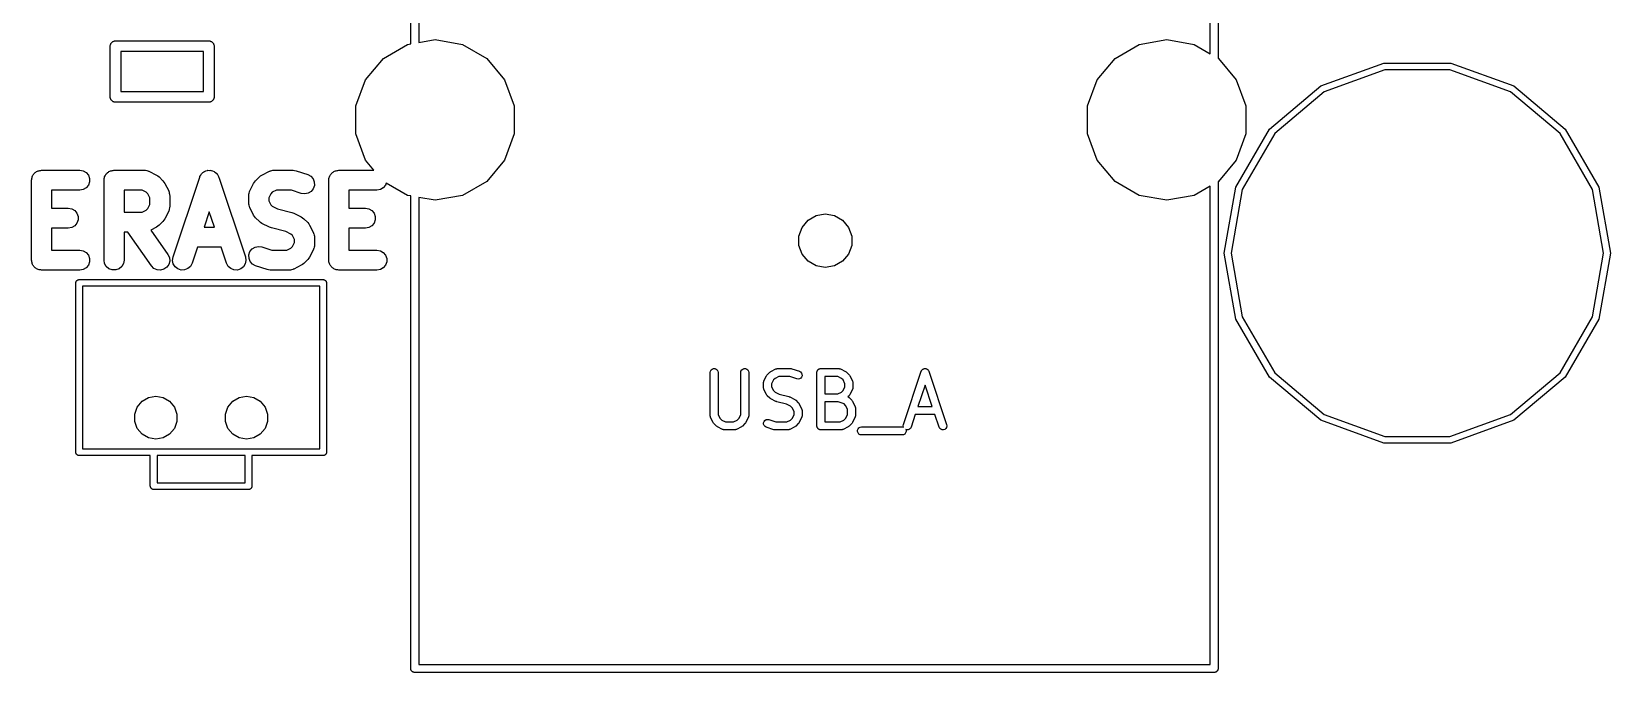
# Model space of a CAD drawing. Extents: x 10 to 287, y -200 to -10.
# Drawn here: x 150.13 to 179.73, y -145.53 to -133.51 of the extents above; entities that cross this region are included whole.
import ezdxf

# ---------------------------------------------------------------- set-up
doc = ezdxf.new("R2010")
doc.units = 0
doc.header["$MEASUREMENT"] = 0
doc.layers.add('BLACK', color=7, linetype='CONTINUOUS')

msp = doc.modelspace()

# ---------------------------------------------------------------- linework, layer by layer
at = {"layer": 'Black'}
for p, q in [((157.239, -133.74), (157.239, -131.355)), ((172.375, -131.355), (172.375, -134.009)), ((157.389, -131.43), (157.389, -133.713)), ((172.225, -133.923), (172.225, -131.43)), ((151.604, -133.783), (151.606, -133.775)), ((151.606, -133.766), (151.609, -133.758)), ((151.606, -133.775), (151.606, -133.766)), ((151.609, -133.758), (151.61, -133.749)), ((151.61, -133.749), (151.615, -133.741)), ((151.615, -133.741), (151.618, -133.733)), ((151.618, -133.733), (151.623, -133.726)), ((151.623, -133.726), (151.628, -133.719)), ((151.628, -133.719), (151.635, -133.713)), ((151.635, -133.713), (151.64, -133.706)), ((151.64, -133.706), (151.648, -133.702)), ((151.648, -133.702), (151.654, -133.696)), ((151.654, -133.696), (151.663, -133.693)), ((151.663, -133.693), (151.67, -133.689)), ((151.67, -133.689), (151.679, -133.687)), ((151.679, -133.687), (151.687, -133.684)), ((151.687, -133.684), (151.696, -133.684)), ((151.696, -133.684), (151.705, -133.683)), ((151.705, -133.683), (153.452, -133.683)), ((153.452, -133.683), (153.461, -133.684)), ((153.461, -133.684), (153.47, -133.684)), ((153.47, -133.684), (153.478, -133.687)), ((153.478, -133.687), (153.486, -133.689)), ((153.486, -133.689), (153.494, -133.693)), ((153.494, -133.693), (153.502, -133.696)), ((153.502, -133.696), (153.509, -133.702)), ((153.509, -133.702), (153.517, -133.706)), ((153.517, -133.706), (153.522, -133.713)), ((153.522, -133.713), (153.529, -133.719)), ((153.529, -133.719), (153.533, -133.726)), ((153.533, -133.726), (153.539, -133.733)), ((153.539, -133.733), (153.542, -133.741)), ((153.542, -133.741), (153.546, -133.749)), ((153.546, -133.749), (153.548, -133.758)), ((153.548, -133.758), (153.551, -133.766)), ((153.551, -133.766), (153.551, -133.775)), ((153.551, -133.775), (153.553, -133.783)), ((156.727, -134.012), (157.18, -133.75)), ((157.18, -133.75), (157.239, -133.74)), ((157.389, -133.713), (157.695, -133.659)), ((157.695, -133.659), (158.21, -133.75)), ((158.21, -133.75), (158.663, -134.012)), ((170.443, -134.012), (170.896, -133.75)), ((170.896, -133.75), (171.411, -133.659)), ((171.411, -133.659), (171.926, -133.75)), ((171.926, -133.75), (172.225, -133.923)), ((151.604, -134.733), (151.604, -133.783)), ((151.805, -133.884), (151.805, -134.633)), ((153.352, -133.884), (151.805, -133.884)), ((153.352, -134.633), (153.352, -133.884)), ((153.553, -133.783), (153.553, -134.733)), ((156.391, -134.412), (156.727, -134.012)), ((158.663, -134.012), (158.999, -134.412)), ((170.107, -134.412), (170.443, -134.012)), ((172.375, -134.009), (172.379, -134.012)), ((172.379, -134.012), (172.715, -134.412)), ((174.3, -134.527), (175.481, -134.098)), ((175.503, -134.223), (174.364, -134.637)), ((175.481, -134.098), (176.738, -134.098)), ((176.716, -134.223), (175.503, -134.223)), ((177.856, -134.637), (176.716, -134.223)), ((176.738, -134.098), (177.92, -134.527)), ((151.805, -134.633), (153.352, -134.633)), ((156.212, -134.903), (156.391, -134.412)), ((158.999, -134.412), (159.178, -134.903)), ((169.928, -134.903), (170.107, -134.412)), ((172.715, -134.412), (172.894, -134.903)), ((173.337, -135.335), (174.3, -134.527)), ((174.364, -134.637), (173.435, -135.417)), ((178.785, -135.417), (177.856, -134.637)), ((177.92, -134.527), (178.883, -135.335)), ((151.606, -134.742), (151.604, -134.733)), ((151.606, -134.751), (151.606, -134.742)), ((151.609, -134.759), (151.606, -134.751)), ((151.61, -134.767), (151.609, -134.759)), ((151.615, -134.775), (151.61, -134.767)), ((151.618, -134.783), (151.615, -134.775)), ((151.623, -134.79), (151.618, -134.783)), ((151.628, -134.798), (151.623, -134.79)), ((151.635, -134.803), (151.628, -134.798)), ((151.64, -134.81), (151.635, -134.803)), ((151.648, -134.814), (151.64, -134.81)), ((151.654, -134.82), (151.648, -134.814)), ((151.663, -134.823), (151.654, -134.82)), ((151.67, -134.827), (151.663, -134.823)), ((151.679, -134.829), (151.67, -134.827)), ((151.687, -134.832), (151.679, -134.829)), ((151.696, -134.832), (151.687, -134.832)), ((151.705, -134.833), (151.696, -134.832)), ((153.452, -134.833), (151.705, -134.833)), ((153.461, -134.832), (153.452, -134.833)), ((153.47, -134.832), (153.461, -134.832)), ((153.478, -134.829), (153.47, -134.832)), ((153.486, -134.827), (153.478, -134.829)), ((153.494, -134.823), (153.486, -134.827)), ((153.502, -134.82), (153.494, -134.823)), ((153.509, -134.814), (153.502, -134.82)), ((153.517, -134.81), (153.509, -134.814)), ((153.522, -134.803), (153.517, -134.81)), ((153.529, -134.798), (153.522, -134.803)), ((153.533, -134.79), (153.529, -134.798)), ((153.539, -134.783), (153.533, -134.79)), ((153.542, -134.775), (153.539, -134.783)), ((153.546, -134.767), (153.542, -134.775)), ((153.548, -134.759), (153.546, -134.767)), ((153.551, -134.751), (153.548, -134.759)), ((153.553, -134.733), (153.551, -134.742)), ((153.551, -134.742), (153.551, -134.751)), ((156.212, -135.426), (156.212, -134.903)), ((159.178, -134.903), (159.178, -135.426)), ((169.928, -135.426), (169.928, -134.903)), ((172.894, -134.903), (172.894, -135.426)), ((156.391, -135.918), (156.212, -135.426)), ((159.178, -135.426), (158.999, -135.918)), ((170.107, -135.918), (169.928, -135.426)), ((172.709, -136.424), (173.337, -135.335)), ((172.894, -135.426), (172.715, -135.918)), ((173.435, -135.417), (172.828, -136.468)), ((179.392, -136.468), (178.785, -135.417)), ((178.883, -135.335), (179.511, -136.424)), ((150.198, -136.151), (150.213, -136.143)), ((150.213, -136.143), (150.225, -136.132)), ((150.225, -136.132), (150.241, -136.127)), ((150.241, -136.127), (150.255, -136.118)), ((150.255, -136.118), (150.271, -136.116)), ((150.271, -136.116), (150.286, -136.11)), ((150.286, -136.11), (150.303, -136.11)), ((150.303, -136.11), (150.319, -136.107)), ((150.319, -136.107), (151.033, -136.107)), ((151.033, -136.107), (151.097, -136.118)), ((151.097, -136.118), (151.154, -136.151)), ((151.555, -136.151), (151.57, -136.143)), ((151.57, -136.143), (151.582, -136.132)), ((151.582, -136.132), (151.598, -136.127)), ((151.598, -136.127), (151.612, -136.118)), ((151.612, -136.118), (151.628, -136.116)), ((151.628, -136.116), (151.643, -136.11)), ((151.643, -136.11), (151.66, -136.11)), ((151.66, -136.11), (151.676, -136.107)), ((151.676, -136.107), (152.247, -136.107)), ((152.247, -136.107), (152.258, -136.109)), ((152.258, -136.109), (152.269, -136.108)), ((152.269, -136.108), (152.29, -136.115)), ((152.29, -136.115), (152.312, -136.118)), ((152.312, -136.118), (152.321, -136.124)), ((152.321, -136.124), (152.331, -136.127)), ((152.331, -136.127), (152.474, -136.198)), ((153.343, -136.153), (153.364, -136.135)), ((153.364, -136.135), (153.368, -136.133)), ((153.368, -136.133), (153.372, -136.13)), ((153.372, -136.13), (153.399, -136.121)), ((153.399, -136.121), (153.424, -136.111)), ((153.424, -136.111), (153.429, -136.111)), ((153.429, -136.111), (153.434, -136.109)), ((153.434, -136.109), (153.462, -136.11)), ((153.462, -136.11), (153.489, -136.109)), ((153.489, -136.109), (153.494, -136.111)), ((153.494, -136.111), (153.499, -136.111)), ((153.499, -136.111), (153.525, -136.121)), ((153.525, -136.121), (153.551, -136.13)), ((153.551, -136.13), (153.555, -136.133)), ((153.555, -136.133), (153.56, -136.135)), ((153.56, -136.135), (153.58, -136.153)), ((154.449, -136.198), (154.592, -136.127)), ((154.592, -136.127), (154.603, -136.124)), ((154.603, -136.124), (154.612, -136.118)), ((154.612, -136.118), (154.634, -136.115)), ((154.634, -136.115), (154.655, -136.108)), ((154.655, -136.108), (154.665, -136.109)), ((154.665, -136.109), (154.676, -136.107)), ((154.676, -136.107), (155.033, -136.107)), ((155.033, -136.107), (155.063, -136.112)), ((155.063, -136.112), (155.092, -136.117)), ((155.092, -136.117), (155.307, -136.188)), ((155.77, -136.151), (155.784, -136.143)), ((155.784, -136.143), (155.797, -136.132)), ((155.797, -136.132), (155.812, -136.127)), ((155.812, -136.127), (155.826, -136.118)), ((155.826, -136.118), (155.842, -136.116)), ((155.842, -136.116), (155.858, -136.11)), ((155.858, -136.11), (155.874, -136.11)), ((155.874, -136.11), (155.89, -136.107)), ((155.89, -136.107), (156.55, -136.107)), ((156.55, -136.107), (156.391, -135.918)), ((158.999, -135.918), (158.663, -136.318)), ((170.443, -136.318), (170.107, -135.918)), ((172.715, -135.918), (172.379, -136.318)), ((150.131, -136.295), (150.134, -136.278)), ((150.131, -137.795), (150.131, -136.295)), ((150.134, -136.262), (150.14, -136.247)), ((150.134, -136.278), (150.134, -136.262)), ((150.14, -136.247), (150.143, -136.23)), ((150.143, -136.23), (150.151, -136.216)), ((150.151, -136.216), (150.156, -136.201)), ((150.156, -136.201), (150.167, -136.188)), ((150.167, -136.188), (150.175, -136.174)), ((150.175, -136.174), (150.188, -136.164)), ((150.188, -136.164), (150.198, -136.151)), ((151.154, -136.438), (151.097, -136.471)), ((151.154, -136.151), (151.196, -136.201)), ((151.196, -136.388), (151.154, -136.438)), ((151.196, -136.201), (151.218, -136.262)), ((151.218, -136.327), (151.196, -136.388)), ((151.218, -136.262), (151.218, -136.327)), ((151.489, -136.295), (151.491, -136.278)), ((151.489, -137.795), (151.489, -136.295)), ((151.491, -136.262), (151.497, -136.247)), ((151.491, -136.278), (151.491, -136.262)), ((151.497, -136.247), (151.5, -136.23)), ((151.5, -136.23), (151.508, -136.216)), ((151.508, -136.216), (151.514, -136.201)), ((151.514, -136.201), (151.524, -136.188)), ((151.524, -136.188), (151.532, -136.174)), ((151.532, -136.174), (151.545, -136.164)), ((151.545, -136.164), (151.555, -136.151)), ((152.474, -136.198), (152.498, -136.216)), ((152.498, -136.216), (152.523, -136.233)), ((152.523, -136.233), (152.594, -136.305)), ((152.594, -136.305), (152.612, -136.329)), ((152.612, -136.329), (152.629, -136.354)), ((152.629, -136.354), (152.701, -136.496)), ((152.784, -137.735), (153.284, -136.235)), ((153.284, -136.235), (153.286, -136.231)), ((153.286, -136.231), (153.287, -136.226)), ((153.287, -136.226), (153.302, -136.202)), ((153.302, -136.202), (153.315, -136.178)), ((153.315, -136.178), (153.319, -136.175)), ((153.319, -136.175), (153.321, -136.17)), ((153.321, -136.17), (153.343, -136.153)), ((153.58, -136.153), (153.602, -136.17)), ((153.602, -136.17), (153.605, -136.175)), ((153.605, -136.175), (153.609, -136.178)), ((153.609, -136.178), (153.622, -136.202)), ((153.622, -136.202), (153.636, -136.226)), ((153.636, -136.226), (153.637, -136.231)), ((153.637, -136.231), (153.64, -136.235)), ((153.64, -136.235), (154.14, -137.735)), ((154.223, -136.496), (154.294, -136.354)), ((154.294, -136.354), (154.312, -136.329)), ((154.312, -136.329), (154.329, -136.305)), ((154.329, -136.305), (154.401, -136.233)), ((154.401, -136.233), (154.425, -136.216)), ((154.425, -136.216), (154.449, -136.198)), ((155.307, -136.188), (155.364, -136.219)), ((155.364, -136.219), (155.407, -136.268)), ((155.407, -136.268), (155.431, -136.328)), ((155.433, -136.394), (155.412, -136.455)), ((155.431, -136.328), (155.433, -136.394)), ((155.703, -136.295), (155.706, -136.278)), ((155.703, -137.795), (155.703, -136.295)), ((155.706, -136.262), (155.711, -136.247)), ((155.706, -136.278), (155.706, -136.262)), ((155.711, -136.247), (155.714, -136.23)), ((155.714, -136.23), (155.722, -136.216)), ((155.722, -136.216), (155.728, -136.201)), ((155.728, -136.201), (155.738, -136.188)), ((155.738, -136.188), (155.747, -136.174)), ((155.747, -136.174), (155.759, -136.164)), ((155.759, -136.164), (155.77, -136.151)), ((156.725, -136.438), (156.669, -136.471)), ((156.767, -136.388), (156.725, -136.438)), ((156.781, -136.349), (156.767, -136.388)), ((157.18, -136.58), (156.781, -136.349)), ((158.663, -136.318), (158.21, -136.58)), ((170.896, -136.58), (170.443, -136.318)), ((172.225, -136.407), (171.926, -136.58)), ((172.225, -145.377), (172.225, -136.407)), ((172.379, -136.318), (172.375, -136.32)), ((172.375, -136.32), (172.375, -145.452)), ((172.49, -137.662), (172.709, -136.424)), ((179.511, -136.424), (179.729, -137.662)), ((151.033, -136.482), (150.506, -136.482)), ((150.506, -136.482), (150.506, -136.821)), ((151.097, -136.471), (151.033, -136.482)), ((151.864, -136.482), (151.864, -136.893)), ((152.203, -136.482), (151.864, -136.482)), ((152.279, -136.52), (152.203, -136.482)), ((152.308, -136.548), (152.279, -136.52)), ((152.346, -136.625), (152.308, -136.548)), ((152.346, -136.75), (152.346, -136.625)), ((152.701, -136.496), (152.704, -136.507)), ((152.704, -136.507), (152.709, -136.516)), ((152.709, -136.516), (152.713, -136.538)), ((152.713, -136.538), (152.719, -136.559)), ((152.719, -136.559), (152.719, -136.57)), ((152.719, -136.57), (152.721, -136.58)), ((152.721, -136.58), (152.721, -136.795)), ((154.203, -136.58), (154.205, -136.57)), ((154.203, -136.723), (154.203, -136.58)), ((154.205, -136.734), (154.203, -136.723)), ((154.204, -136.559), (154.21, -136.538)), ((154.205, -136.57), (154.204, -136.559)), ((154.204, -136.745), (154.205, -136.734)), ((154.21, -136.538), (154.214, -136.516)), ((154.214, -136.516), (154.219, -136.507)), ((154.219, -136.507), (154.223, -136.496)), ((154.616, -136.548), (154.578, -136.625)), ((154.578, -136.625), (154.578, -136.679)), ((154.578, -136.679), (154.616, -136.755)), ((154.644, -136.52), (154.616, -136.548)), ((154.72, -136.482), (154.644, -136.52)), ((155.003, -136.482), (154.72, -136.482)), ((155.188, -136.544), (155.003, -136.482)), ((155.253, -136.553), (155.188, -136.544)), ((155.316, -136.54), (155.253, -136.553)), ((155.372, -136.506), (155.316, -136.54)), ((155.412, -136.455), (155.372, -136.506)), ((156.605, -136.482), (156.078, -136.482)), ((156.078, -136.482), (156.078, -136.821)), ((156.669, -136.471), (156.605, -136.482)), ((157.239, -136.59), (157.18, -136.58)), ((157.239, -145.452), (157.239, -136.59)), ((157.695, -136.67), (157.389, -136.617)), ((157.389, -136.617), (157.389, -145.377)), ((158.21, -136.58), (157.695, -136.67)), ((171.411, -136.67), (170.896, -136.58)), ((171.926, -136.58), (171.411, -136.67)), ((172.828, -136.468), (172.617, -137.662)), ((179.602, -137.662), (179.392, -136.468)), ((150.506, -136.821), (150.819, -136.821)), ((150.819, -136.821), (150.883, -136.833)), ((150.883, -136.833), (150.939, -136.865)), ((150.939, -136.865), (150.981, -136.915)), ((150.981, -136.915), (151.004, -136.976)), ((151.004, -136.976), (151.004, -137.041)), ((151.864, -136.893), (152.203, -136.893)), ((152.203, -136.893), (152.279, -136.855)), ((152.279, -136.855), (152.308, -136.826)), ((152.308, -136.826), (152.346, -136.75)), ((152.629, -137.021), (152.612, -137.045)), ((152.701, -136.878), (152.629, -137.021)), ((152.704, -136.868), (152.701, -136.878)), ((152.709, -136.859), (152.704, -136.868)), ((152.713, -136.837), (152.709, -136.859)), ((152.719, -136.816), (152.713, -136.837)), ((152.721, -136.795), (152.719, -136.805)), ((152.719, -136.805), (152.719, -136.816)), ((153.462, -136.887), (153.365, -137.178)), ((153.559, -137.178), (153.462, -136.887)), ((154.21, -136.766), (154.204, -136.745)), ((154.214, -136.787), (154.21, -136.766)), ((154.219, -136.797), (154.214, -136.787)), ((154.223, -136.807), (154.219, -136.797)), ((154.294, -136.95), (154.223, -136.807)), ((154.312, -136.974), (154.294, -136.95)), ((154.329, -136.999), (154.312, -136.974)), ((154.401, -137.07), (154.329, -136.999)), ((154.616, -136.755), (154.644, -136.783)), ((154.644, -136.783), (154.741, -136.832)), ((154.741, -136.832), (155.007, -136.898)), ((155.007, -136.898), (155.026, -136.907)), ((155.026, -136.907), (155.046, -136.913)), ((155.046, -136.913), (155.188, -136.984)), ((155.188, -136.984), (155.213, -137.002)), ((155.213, -137.002), (155.237, -137.019)), ((155.237, -137.019), (155.309, -137.091)), ((156.078, -136.821), (156.39, -136.821)), ((156.39, -136.821), (156.454, -136.833)), ((156.454, -136.833), (156.511, -136.865)), ((156.511, -136.865), (156.553, -136.915)), ((156.553, -136.915), (156.575, -136.976)), ((156.575, -136.976), (156.575, -137.041)), ((164.687, -137.045), (164.838, -136.958)), ((164.838, -136.958), (165.01, -136.928)), ((165.01, -136.928), (165.182, -136.958)), ((165.182, -136.958), (165.333, -137.045)), ((150.819, -137.196), (150.506, -137.196)), ((150.506, -137.196), (150.506, -137.607)), ((150.883, -137.185), (150.819, -137.196)), ((150.939, -137.152), (150.883, -137.185)), ((150.981, -137.103), (150.939, -137.152)), ((151.004, -137.041), (150.981, -137.103)), ((151.936, -137.268), (151.864, -137.268)), ((151.864, -137.268), (151.864, -137.795)), ((152.38, -137.902), (151.936, -137.268)), ((152.474, -137.177), (152.367, -137.23)), ((152.367, -137.23), (152.687, -137.687)), ((152.498, -137.159), (152.474, -137.177)), ((152.523, -137.141), (152.498, -137.159)), ((152.594, -137.07), (152.523, -137.141)), ((152.612, -137.045), (152.594, -137.07)), ((153.365, -137.178), (153.559, -137.178)), ((154.425, -137.087), (154.401, -137.07)), ((154.449, -137.105), (154.425, -137.087)), ((154.592, -137.177), (154.449, -137.105)), ((154.612, -137.182), (154.592, -137.177)), ((154.631, -137.191), (154.612, -137.182)), ((154.896, -137.257), (154.631, -137.191)), ((154.994, -137.306), (154.896, -137.257)), ((155.022, -137.334), (154.994, -137.306)), ((155.06, -137.41), (155.022, -137.334)), ((155.309, -137.091), (155.326, -137.115)), ((155.326, -137.115), (155.344, -137.139)), ((155.344, -137.139), (155.415, -137.282)), ((155.415, -137.282), (155.418, -137.293)), ((155.418, -137.293), (155.424, -137.302)), ((155.424, -137.302), (155.427, -137.324)), ((155.427, -137.324), (155.434, -137.345)), ((156.39, -137.196), (156.078, -137.196)), ((156.078, -137.196), (156.078, -137.607)), ((156.454, -137.185), (156.39, -137.196)), ((156.511, -137.152), (156.454, -137.185)), ((156.553, -137.103), (156.511, -137.152)), ((156.575, -137.041), (156.553, -137.103)), ((164.515, -137.343), (164.575, -137.179)), ((164.575, -137.179), (164.687, -137.045)), ((165.333, -137.045), (165.445, -137.179)), ((165.445, -137.179), (165.505, -137.343)), ((150.506, -137.607), (151.033, -137.607)), ((151.033, -137.607), (151.097, -137.618)), ((151.097, -137.618), (151.154, -137.651)), ((153.24, -137.553), (153.14, -137.854)), ((153.684, -137.553), (153.24, -137.553)), ((153.784, -137.854), (153.684, -137.553)), ((154.225, -137.634), (154.266, -137.583)), ((154.266, -137.583), (154.321, -137.549)), ((154.321, -137.549), (154.385, -137.536)), ((154.385, -137.536), (154.45, -137.545)), ((154.45, -137.545), (154.635, -137.607)), ((154.635, -137.607), (154.917, -137.607)), ((154.917, -137.607), (154.994, -137.569)), ((154.994, -137.569), (155.022, -137.541)), ((155.022, -137.541), (155.06, -137.465)), ((155.06, -137.465), (155.06, -137.41)), ((155.415, -137.593), (155.344, -137.736)), ((155.418, -137.582), (155.415, -137.593)), ((155.424, -137.573), (155.418, -137.582)), ((155.427, -137.551), (155.424, -137.573)), ((155.434, -137.53), (155.427, -137.551)), ((155.434, -137.345), (155.433, -137.355)), ((155.433, -137.355), (155.435, -137.366)), ((155.435, -137.509), (155.433, -137.52)), ((155.433, -137.52), (155.434, -137.53)), ((155.435, -137.366), (155.435, -137.509)), ((156.078, -137.607), (156.605, -137.607)), ((156.605, -137.607), (156.669, -137.618)), ((156.669, -137.618), (156.725, -137.651)), ((164.515, -137.517), (164.515, -137.343)), ((164.575, -137.681), (164.515, -137.517)), ((165.505, -137.517), (165.445, -137.681)), ((165.505, -137.343), (165.505, -137.517)), ((150.134, -137.811), (150.131, -137.795)), ((150.134, -137.827), (150.134, -137.811)), ((150.14, -137.843), (150.134, -137.827)), ((150.143, -137.859), (150.14, -137.843)), ((150.151, -137.873), (150.143, -137.859)), ((150.156, -137.888), (150.151, -137.873)), ((150.167, -137.901), (150.156, -137.888)), ((150.175, -137.915), (150.167, -137.901)), ((150.188, -137.926), (150.175, -137.915)), ((150.198, -137.938), (150.188, -137.926)), ((151.154, -137.651), (151.196, -137.701)), ((151.196, -137.888), (151.154, -137.938)), ((151.196, -137.701), (151.218, -137.762)), ((151.218, -137.827), (151.196, -137.888)), ((151.218, -137.762), (151.218, -137.827)), ((151.5, -137.859), (151.489, -137.795)), ((151.532, -137.915), (151.5, -137.859)), ((151.582, -137.957), (151.532, -137.915)), ((151.82, -137.915), (151.77, -137.957)), ((151.852, -137.859), (151.82, -137.915)), ((151.864, -137.795), (151.852, -137.859)), ((152.426, -137.948), (152.38, -137.902)), ((152.703, -137.874), (152.666, -137.927)), ((152.687, -137.687), (152.714, -137.746)), ((152.72, -137.811), (152.703, -137.874)), ((152.714, -137.746), (152.72, -137.811)), ((152.774, -137.8), (152.784, -137.735)), ((152.787, -137.863), (152.774, -137.8)), ((152.821, -137.919), (152.787, -137.863)), ((152.872, -137.959), (152.821, -137.919)), ((153.109, -137.911), (153.06, -137.954)), ((153.14, -137.854), (153.109, -137.911)), ((153.815, -137.911), (153.784, -137.854)), ((153.864, -137.954), (153.815, -137.911)), ((154.102, -137.919), (154.051, -137.959)), ((154.136, -137.863), (154.102, -137.919)), ((154.149, -137.8), (154.136, -137.863)), ((154.14, -137.735), (154.149, -137.8)), ((154.205, -137.696), (154.225, -137.634)), ((154.207, -137.761), (154.205, -137.696)), ((154.231, -137.821), (154.207, -137.761)), ((154.274, -137.87), (154.231, -137.821)), ((154.331, -137.901), (154.274, -137.87)), ((154.545, -137.972), (154.331, -137.901)), ((155.188, -137.891), (155.046, -137.962)), ((155.213, -137.873), (155.188, -137.891)), ((155.237, -137.856), (155.213, -137.873)), ((155.309, -137.784), (155.237, -137.856)), ((155.326, -137.76), (155.309, -137.784)), ((155.344, -137.736), (155.326, -137.76)), ((155.706, -137.811), (155.703, -137.795)), ((155.706, -137.827), (155.706, -137.811)), ((155.711, -137.843), (155.706, -137.827)), ((155.714, -137.859), (155.711, -137.843)), ((155.722, -137.873), (155.714, -137.859)), ((155.728, -137.888), (155.722, -137.873)), ((155.738, -137.901), (155.728, -137.888)), ((155.747, -137.915), (155.738, -137.901)), ((155.759, -137.926), (155.747, -137.915)), ((155.77, -137.938), (155.759, -137.926)), ((156.725, -137.651), (156.767, -137.701)), ((156.767, -137.888), (156.725, -137.938)), ((156.767, -137.701), (156.789, -137.762)), ((156.789, -137.827), (156.767, -137.888)), ((156.789, -137.762), (156.789, -137.827)), ((164.687, -137.815), (164.575, -137.681)), ((164.838, -137.902), (164.687, -137.815)), ((165.01, -137.932), (164.838, -137.902)), ((165.182, -137.902), (165.01, -137.932)), ((165.333, -137.815), (165.182, -137.902)), ((165.445, -137.681), (165.333, -137.815)), ((172.709, -138.9), (172.49, -137.662)), ((172.617, -137.662), (172.828, -138.857)), ((179.392, -138.857), (179.602, -137.662)), ((179.729, -137.662), (179.511, -138.9)), ((150.213, -137.946), (150.198, -137.938)), ((150.225, -137.957), (150.213, -137.946)), ((150.241, -137.963), (150.225, -137.957)), ((150.255, -137.971), (150.241, -137.963)), ((150.271, -137.974), (150.255, -137.971)), ((150.286, -137.979), (150.271, -137.974)), ((150.303, -137.979), (150.286, -137.979)), ((150.319, -137.982), (150.303, -137.979)), ((151.033, -137.982), (150.319, -137.982)), ((150.96, -138.222), (150.961, -138.217)), ((150.96, -141.397), (150.96, -138.222)), ((150.961, -138.211), (150.963, -138.206)), ((150.961, -138.217), (150.961, -138.211)), ((150.963, -138.206), (150.964, -138.2)), ((150.964, -138.2), (150.967, -138.195)), ((150.967, -138.195), (150.969, -138.19)), ((150.969, -138.19), (150.973, -138.186)), ((150.973, -138.186), (150.975, -138.181)), ((150.975, -138.181), (150.98, -138.178)), ((150.98, -138.178), (150.983, -138.173)), ((150.983, -138.173), (150.988, -138.171)), ((150.988, -138.171), (150.992, -138.167)), ((150.992, -138.167), (150.997, -138.165)), ((150.997, -138.165), (151.002, -138.162)), ((151.002, -138.162), (151.008, -138.161)), ((151.008, -138.161), (151.013, -138.159)), ((151.013, -138.159), (151.019, -138.159)), ((151.019, -138.159), (151.024, -138.159)), ((151.024, -138.159), (151.151, -138.159)), ((151.097, -137.971), (151.033, -137.982)), ((151.154, -137.938), (151.097, -137.971)), ((151.151, -138.159), (155.596, -138.159)), ((151.643, -137.979), (151.582, -137.957)), ((151.709, -137.979), (151.643, -137.979)), ((151.77, -137.957), (151.709, -137.979)), ((152.485, -137.976), (152.426, -137.948)), ((152.549, -137.981), (152.485, -137.976)), ((152.612, -137.965), (152.549, -137.981)), ((152.666, -137.927), (152.612, -137.965)), ((152.934, -137.98), (152.872, -137.959)), ((152.999, -137.978), (152.934, -137.98)), ((153.06, -137.954), (152.999, -137.978)), ((153.924, -137.978), (153.864, -137.954)), ((153.989, -137.98), (153.924, -137.978)), ((154.051, -137.959), (153.989, -137.98)), ((154.575, -137.977), (154.545, -137.972)), ((154.605, -137.982), (154.575, -137.977)), ((154.962, -137.982), (154.605, -137.982)), ((154.972, -137.98), (154.962, -137.982)), ((154.983, -137.981), (154.972, -137.98)), ((155.004, -137.975), (154.983, -137.981)), ((155.026, -137.971), (155.004, -137.975)), ((155.035, -137.965), (155.026, -137.971)), ((155.046, -137.962), (155.035, -137.965)), ((155.596, -138.159), (155.601, -138.159)), ((155.601, -138.159), (155.607, -138.159)), ((155.607, -138.159), (155.612, -138.161)), ((155.612, -138.161), (155.618, -138.162)), ((155.618, -138.162), (155.623, -138.165)), ((155.623, -138.165), (155.628, -138.167)), ((155.628, -138.167), (155.632, -138.171)), ((155.632, -138.171), (155.637, -138.173)), ((155.637, -138.173), (155.64, -138.178)), ((155.64, -138.178), (155.645, -138.181)), ((155.645, -138.181), (155.647, -138.186)), ((155.647, -138.186), (155.651, -138.19)), ((155.651, -138.19), (155.653, -138.195)), ((155.653, -138.195), (155.656, -138.2)), ((155.656, -138.2), (155.657, -138.206)), ((155.657, -138.206), (155.659, -138.211)), ((155.659, -138.211), (155.659, -138.217)), ((155.659, -138.217), (155.659, -138.222)), ((155.659, -138.222), (155.659, -141.397)), ((155.784, -137.946), (155.77, -137.938)), ((155.797, -137.957), (155.784, -137.946)), ((155.812, -137.963), (155.797, -137.957)), ((155.826, -137.971), (155.812, -137.963)), ((155.842, -137.974), (155.826, -137.971)), ((155.858, -137.979), (155.842, -137.974)), ((155.874, -137.979), (155.858, -137.979)), ((155.89, -137.982), (155.874, -137.979)), ((156.605, -137.982), (155.89, -137.982)), ((156.669, -137.971), (156.605, -137.982)), ((156.725, -137.938), (156.669, -137.971)), ((151.151, -138.285), (151.088, -138.285)), ((151.088, -138.285), (151.088, -141.333)), ((155.532, -138.285), (151.151, -138.285)), ((155.532, -141.333), (155.532, -138.285)), ((173.337, -139.989), (172.709, -138.9)), ((172.828, -138.857), (173.435, -139.907)), ((178.785, -139.907), (179.392, -138.857)), ((179.511, -138.9), (178.883, -139.989)), ((162.854, -139.902), (162.858, -139.877)), ((162.854, -140.712), (162.854, -139.902)), ((162.858, -139.877), (162.871, -139.854)), ((162.871, -139.854), (162.891, -139.837)), ((162.891, -139.837), (162.916, -139.829)), ((162.916, -139.829), (162.942, -139.829)), ((162.942, -139.829), (162.966, -139.837)), ((162.966, -139.837), (162.986, -139.854)), ((162.986, -139.854), (162.999, -139.877)), ((162.999, -139.877), (163.004, -139.902)), ((163.004, -139.902), (163.004, -140.694)), ((163.425, -139.902), (163.43, -139.877)), ((163.425, -140.694), (163.425, -139.902)), ((163.43, -139.877), (163.443, -139.854)), ((163.443, -139.854), (163.463, -139.837)), ((163.463, -139.837), (163.487, -139.829)), ((163.487, -139.829), (163.513, -139.829)), ((163.513, -139.829), (163.537, -139.837)), ((163.537, -139.837), (163.557, -139.854)), ((163.557, -139.854), (163.57, -139.877)), ((163.57, -139.877), (163.575, -139.902)), ((163.575, -139.902), (163.575, -140.712)), ((163.861, -140.059), (163.909, -139.964)), ((163.909, -139.964), (163.916, -139.954)), ((163.916, -139.954), (163.923, -139.945)), ((163.923, -139.945), (163.971, -139.897)), ((163.971, -139.897), (163.981, -139.89)), ((163.981, -139.89), (163.99, -139.883)), ((163.99, -139.883), (164.086, -139.835)), ((164.137, -139.977), (164.068, -140.012)), ((164.086, -139.835), (164.09, -139.834)), ((164.09, -139.834), (164.093, -139.832)), ((164.093, -139.832), (164.102, -139.83)), ((164.102, -139.83), (164.11, -139.828)), ((164.11, -139.828), (164.115, -139.828)), ((164.115, -139.828), (164.119, -139.827)), ((164.119, -139.827), (164.357, -139.827)), ((164.345, -139.977), (164.137, -139.977)), ((164.476, -140.021), (164.345, -139.977)), ((164.357, -139.827), (164.369, -139.829)), ((164.369, -139.829), (164.381, -139.831)), ((164.381, -139.831), (164.524, -139.879)), ((164.524, -139.879), (164.547, -139.891)), ((164.547, -139.891), (164.564, -139.911)), ((164.566, -139.986), (164.55, -140.006)), ((164.564, -139.911), (164.573, -139.935)), ((164.574, -139.961), (164.566, -139.986)), ((164.573, -139.935), (164.574, -139.961)), ((164.854, -139.902), (164.855, -139.896)), ((164.854, -140.902), (164.854, -139.902)), ((164.855, -139.889), (164.857, -139.883)), ((164.855, -139.896), (164.855, -139.889)), ((164.857, -139.883), (164.858, -139.877)), ((164.858, -139.877), (164.861, -139.871)), ((164.861, -139.871), (164.864, -139.865)), ((164.864, -139.865), (164.868, -139.86)), ((164.868, -139.86), (164.871, -139.854)), ((164.871, -139.854), (164.876, -139.85)), ((164.876, -139.85), (164.88, -139.845)), ((164.88, -139.845), (164.886, -139.842)), ((164.886, -139.842), (164.891, -139.837)), ((164.891, -139.837), (164.897, -139.835)), ((164.897, -139.835), (164.903, -139.832)), ((164.903, -139.832), (164.909, -139.831)), ((164.909, -139.831), (164.916, -139.829)), ((164.916, -139.829), (164.922, -139.829)), ((164.922, -139.829), (164.929, -139.827)), ((164.929, -139.827), (165.262, -139.827)), ((165.004, -139.977), (165.004, -140.304)), ((165.244, -139.977), (165.004, -139.977)), ((165.313, -140.012), (165.244, -139.977)), ((165.262, -139.827), (165.266, -139.828)), ((165.266, -139.828), (165.27, -139.828)), ((165.27, -139.828), (165.279, -139.83)), ((165.279, -139.83), (165.288, -139.832)), ((165.288, -139.832), (165.291, -139.834)), ((165.291, -139.834), (165.295, -139.835)), ((165.295, -139.835), (165.391, -139.883)), ((165.391, -139.883), (165.4, -139.89)), ((165.4, -139.89), (165.41, -139.897)), ((165.41, -139.897), (165.458, -139.945)), ((165.458, -139.945), (165.465, -139.954)), ((165.465, -139.954), (165.472, -139.964)), ((165.472, -139.964), (165.519, -140.059)), ((166.476, -140.879), (166.81, -139.879)), ((166.81, -139.879), (166.811, -139.877)), ((166.811, -139.875), (166.817, -139.865)), ((166.811, -139.877), (166.811, -139.875)), ((166.817, -139.865), (166.822, -139.856)), ((166.822, -139.856), (166.824, -139.854)), ((166.824, -139.854), (166.825, -139.853)), ((166.825, -139.853), (166.833, -139.846)), ((166.833, -139.846), (166.842, -139.838)), ((166.842, -139.838), (166.844, -139.838)), ((166.844, -139.838), (166.845, -139.836)), ((166.845, -139.836), (166.856, -139.833)), ((166.856, -139.833), (166.866, -139.829)), ((166.866, -139.829), (166.868, -139.829)), ((166.868, -139.829), (166.87, -139.828)), ((166.87, -139.828), (166.881, -139.828)), ((166.881, -139.828), (166.892, -139.828)), ((166.892, -139.828), (166.894, -139.829)), ((166.894, -139.829), (166.896, -139.829)), ((166.896, -139.829), (166.906, -139.833)), ((166.906, -139.833), (166.917, -139.836)), ((166.917, -139.836), (166.918, -139.838)), ((166.918, -139.838), (166.92, -139.838)), ((166.92, -139.838), (166.928, -139.846)), ((166.928, -139.846), (166.937, -139.853)), ((166.937, -139.853), (166.938, -139.854)), ((166.938, -139.854), (166.94, -139.856)), ((166.94, -139.856), (166.945, -139.865)), ((166.945, -139.865), (166.951, -139.875)), ((166.951, -139.875), (166.951, -139.877)), ((166.951, -139.877), (166.952, -139.879)), ((166.952, -139.879), (167.285, -140.879)), ((174.3, -140.797), (173.337, -139.989)), ((173.435, -139.907), (174.364, -140.687)), ((177.856, -140.687), (178.785, -139.907)), ((178.883, -139.989), (177.92, -140.797)), ((163.854, -140.084), (163.857, -140.076)), ((163.854, -140.089), (163.854, -140.084)), ((163.854, -140.093), (163.854, -140.089)), ((163.854, -140.188), (163.854, -140.093)), ((163.854, -140.192), (163.854, -140.188)), ((163.854, -140.197), (163.854, -140.192)), ((163.857, -140.205), (163.854, -140.197)), ((163.857, -140.076), (163.858, -140.067)), ((163.858, -140.214), (163.857, -140.205)), ((163.858, -140.067), (163.86, -140.063)), ((163.86, -140.217), (163.858, -140.214)), ((163.86, -140.063), (163.861, -140.059)), ((163.861, -140.222), (163.86, -140.217)), ((163.909, -140.317), (163.861, -140.222)), ((164.038, -140.042), (164.004, -140.111)), ((164.004, -140.111), (164.004, -140.17)), ((164.004, -140.17), (164.038, -140.239)), ((164.068, -140.012), (164.038, -140.042)), ((164.038, -140.239), (164.068, -140.269)), ((164.068, -140.269), (164.145, -140.308)), ((164.502, -140.025), (164.476, -140.021)), ((164.528, -140.02), (164.502, -140.025)), ((164.55, -140.006), (164.528, -140.02)), ((165.244, -140.304), (165.313, -140.269)), ((165.343, -140.042), (165.313, -140.012)), ((165.313, -140.269), (165.343, -140.239)), ((165.377, -140.111), (165.343, -140.042)), ((165.343, -140.239), (165.377, -140.17)), ((165.377, -140.17), (165.377, -140.111)), ((165.519, -140.222), (165.472, -140.317)), ((165.519, -140.059), (165.521, -140.063)), ((165.521, -140.217), (165.519, -140.222)), ((165.521, -140.063), (165.523, -140.067)), ((165.523, -140.214), (165.521, -140.217)), ((165.523, -140.067), (165.524, -140.076)), ((165.524, -140.205), (165.523, -140.214)), ((165.524, -140.076), (165.527, -140.084)), ((165.527, -140.197), (165.524, -140.205)), ((165.527, -140.084), (165.527, -140.089)), ((165.527, -140.089), (165.527, -140.093)), ((165.527, -140.093), (165.527, -140.188)), ((165.527, -140.188), (165.527, -140.192)), ((165.527, -140.192), (165.527, -140.197)), ((166.881, -140.14), (166.747, -140.542)), ((167.015, -140.542), (166.881, -140.14)), ((152.065, -140.68), (152.112, -140.549)), ((152.112, -140.549), (152.202, -140.442)), ((152.202, -140.442), (152.323, -140.373)), ((152.323, -140.373), (152.46, -140.348)), ((152.46, -140.348), (152.597, -140.373)), ((152.597, -140.373), (152.718, -140.442)), ((152.718, -140.442), (152.808, -140.549)), ((152.808, -140.549), (152.855, -140.68)), ((153.765, -140.68), (153.812, -140.549)), ((153.812, -140.549), (153.902, -140.442)), ((153.902, -140.442), (154.023, -140.373)), ((154.023, -140.373), (154.16, -140.348)), ((154.16, -140.348), (154.297, -140.373)), ((154.297, -140.373), (154.418, -140.442)), ((154.418, -140.442), (154.508, -140.549)), ((154.508, -140.549), (154.555, -140.68)), ((163.916, -140.327), (163.909, -140.317)), ((163.923, -140.336), (163.916, -140.327)), ((163.971, -140.384), (163.923, -140.336)), ((163.981, -140.391), (163.971, -140.384)), ((163.99, -140.398), (163.981, -140.391)), ((164.086, -140.446), (163.99, -140.398)), ((164.093, -140.448), (164.086, -140.446)), ((164.101, -140.451), (164.093, -140.448)), ((164.283, -140.497), (164.101, -140.451)), ((164.145, -140.308), (164.328, -140.353)), ((164.36, -140.535), (164.283, -140.497)), ((164.328, -140.353), (164.335, -140.357)), ((164.335, -140.357), (164.343, -140.359)), ((164.343, -140.359), (164.438, -140.407)), ((164.391, -140.566), (164.36, -140.535)), ((164.425, -140.634), (164.391, -140.566)), ((164.438, -140.407), (164.448, -140.414)), ((164.448, -140.414), (164.458, -140.421)), ((164.458, -140.421), (164.505, -140.468)), ((164.505, -140.468), (164.512, -140.478)), ((164.512, -140.478), (164.519, -140.488)), ((164.519, -140.488), (164.567, -140.583)), ((164.567, -140.583), (164.568, -140.587)), ((164.568, -140.587), (164.57, -140.591)), ((165.004, -140.304), (165.244, -140.304)), ((165.004, -140.454), (165.004, -140.827)), ((165.25, -140.454), (165.004, -140.454)), ((165.364, -140.492), (165.25, -140.454)), ((165.391, -140.518), (165.364, -140.492)), ((165.425, -140.587), (165.391, -140.518)), ((165.425, -140.694), (165.425, -140.587)), ((165.458, -140.336), (165.436, -140.358)), ((165.436, -140.358), (165.436, -140.358)), ((165.436, -140.358), (165.444, -140.363)), ((165.444, -140.363), (165.451, -140.367)), ((165.451, -140.367), (165.454, -140.371)), ((165.454, -140.371), (165.458, -140.373)), ((165.465, -140.327), (165.458, -140.336)), ((165.458, -140.373), (165.505, -140.421)), ((165.472, -140.317), (165.465, -140.327)), ((165.505, -140.421), (165.512, -140.431)), ((165.512, -140.431), (165.519, -140.44)), ((165.519, -140.44), (165.567, -140.536)), ((165.567, -140.536), (165.568, -140.54)), ((165.568, -140.54), (165.57, -140.543)), ((165.57, -140.543), (165.572, -140.552)), ((165.572, -140.552), (165.575, -140.56)), ((165.575, -140.56), (165.574, -140.565)), ((165.574, -140.565), (165.575, -140.569)), ((165.575, -140.569), (165.575, -140.712)), ((166.747, -140.542), (167.015, -140.542)), ((152.065, -140.82), (152.065, -140.68)), ((152.112, -140.951), (152.065, -140.82)), ((152.855, -140.82), (152.808, -140.951)), ((152.855, -140.68), (152.855, -140.82)), ((153.765, -140.82), (153.765, -140.68)), ((153.812, -140.951), (153.765, -140.82)), ((154.555, -140.82), (154.508, -140.951)), ((154.555, -140.68), (154.555, -140.82)), ((162.854, -140.716), (162.854, -140.712)), ((162.854, -140.72), (162.854, -140.716)), ((162.857, -140.729), (162.854, -140.72)), ((162.858, -140.738), (162.857, -140.729)), ((162.86, -140.741), (162.858, -140.738)), ((162.861, -140.745), (162.86, -140.741)), ((162.909, -140.841), (162.861, -140.745)), ((162.916, -140.85), (162.909, -140.841)), ((162.923, -140.86), (162.916, -140.85)), ((162.971, -140.908), (162.923, -140.86)), ((163.004, -140.694), (163.038, -140.763)), ((163.038, -140.763), (163.068, -140.793)), ((163.068, -140.793), (163.137, -140.827)), ((163.137, -140.827), (163.292, -140.827)), ((163.292, -140.827), (163.36, -140.793)), ((163.36, -140.793), (163.391, -140.763)), ((163.391, -140.763), (163.425, -140.694)), ((163.505, -140.86), (163.458, -140.908)), ((163.512, -140.85), (163.505, -140.86)), ((163.519, -140.841), (163.512, -140.85)), ((163.567, -140.745), (163.519, -140.841)), ((163.568, -140.741), (163.567, -140.745)), ((163.57, -140.738), (163.568, -140.741)), ((163.572, -140.729), (163.57, -140.738)), ((163.575, -140.72), (163.572, -140.729)), ((163.575, -140.712), (163.574, -140.716)), ((163.574, -140.716), (163.575, -140.72)), ((163.854, -140.844), (163.863, -140.819)), ((163.855, -140.87), (163.854, -140.844)), ((163.865, -140.894), (163.855, -140.87)), ((163.863, -140.819), (163.879, -140.799)), ((163.879, -140.799), (163.901, -140.785)), ((163.901, -140.785), (163.927, -140.78)), ((163.927, -140.78), (163.952, -140.784)), ((163.952, -140.784), (164.084, -140.827)), ((164.084, -140.827), (164.292, -140.827)), ((164.292, -140.827), (164.36, -140.793)), ((164.36, -140.793), (164.391, -140.763)), ((164.391, -140.763), (164.425, -140.694)), ((164.425, -140.694), (164.425, -140.634)), ((164.505, -140.86), (164.458, -140.908)), ((164.512, -140.85), (164.505, -140.86)), ((164.519, -140.841), (164.512, -140.85)), ((164.567, -140.745), (164.519, -140.841)), ((164.568, -140.741), (164.567, -140.745)), ((164.57, -140.738), (164.568, -140.741)), ((164.57, -140.591), (164.572, -140.6)), ((164.572, -140.729), (164.57, -140.738)), ((164.572, -140.6), (164.575, -140.608)), ((164.575, -140.72), (164.572, -140.729)), ((164.575, -140.608), (164.574, -140.612)), ((164.574, -140.612), (164.575, -140.617)), ((164.575, -140.712), (164.574, -140.716)), ((164.574, -140.716), (164.575, -140.72)), ((164.575, -140.617), (164.575, -140.712)), ((165.004, -140.827), (165.292, -140.827)), ((165.292, -140.827), (165.36, -140.793)), ((165.36, -140.793), (165.391, -140.763)), ((165.391, -140.763), (165.425, -140.694)), ((165.505, -140.86), (165.458, -140.908)), ((165.512, -140.85), (165.505, -140.86)), ((165.519, -140.841), (165.512, -140.85)), ((165.567, -140.745), (165.519, -140.841)), ((165.568, -140.741), (165.567, -140.745)), ((165.57, -140.738), (165.568, -140.741)), ((165.572, -140.729), (165.57, -140.738)), ((165.575, -140.72), (165.572, -140.729)), ((165.575, -140.712), (165.574, -140.716)), ((165.574, -140.716), (165.575, -140.72)), ((166.473, -140.904), (166.476, -140.879)), ((166.697, -140.692), (166.619, -140.926)), ((167.065, -140.692), (166.697, -140.692)), ((167.143, -140.926), (167.065, -140.692)), ((167.285, -140.879), (167.289, -140.904)), ((175.481, -141.227), (174.3, -140.797)), ((174.364, -140.687), (175.503, -141.101)), ((176.716, -141.101), (177.856, -140.687)), ((177.92, -140.797), (176.738, -141.227)), ((152.202, -141.058), (152.112, -140.951)), ((152.323, -141.127), (152.202, -141.058)), ((152.46, -141.152), (152.323, -141.127)), ((152.597, -141.127), (152.46, -141.152)), ((152.718, -141.058), (152.597, -141.127)), ((152.808, -140.951), (152.718, -141.058)), ((153.902, -141.058), (153.812, -140.951)), ((154.023, -141.127), (153.902, -141.058)), ((154.16, -141.152), (154.023, -141.127)), ((154.297, -141.127), (154.16, -141.152)), ((154.418, -141.058), (154.297, -141.127)), ((154.508, -140.951), (154.418, -141.058)), ((162.981, -140.915), (162.971, -140.908)), ((162.99, -140.922), (162.981, -140.915)), ((163.086, -140.969), (162.99, -140.922)), ((163.09, -140.971), (163.086, -140.969)), ((163.093, -140.973), (163.09, -140.971)), ((163.102, -140.974), (163.093, -140.973)), ((163.11, -140.977), (163.102, -140.974)), ((163.115, -140.977), (163.11, -140.977)), ((163.119, -140.977), (163.115, -140.977)), ((163.31, -140.977), (163.119, -140.977)), ((163.314, -140.977), (163.31, -140.977)), ((163.318, -140.977), (163.314, -140.977)), ((163.327, -140.974), (163.318, -140.977)), ((163.335, -140.973), (163.327, -140.974)), ((163.339, -140.971), (163.335, -140.973)), ((163.343, -140.969), (163.339, -140.971)), ((163.438, -140.922), (163.343, -140.969)), ((163.448, -140.915), (163.438, -140.922)), ((163.458, -140.908), (163.448, -140.915)), ((163.882, -140.914), (163.865, -140.894)), ((163.905, -140.926), (163.882, -140.914)), ((164.048, -140.974), (163.905, -140.926)), ((164.06, -140.975), (164.048, -140.974)), ((164.071, -140.977), (164.06, -140.975)), ((164.31, -140.977), (164.071, -140.977)), ((164.314, -140.977), (164.31, -140.977)), ((164.318, -140.977), (164.314, -140.977)), ((164.327, -140.974), (164.318, -140.977)), ((164.335, -140.973), (164.327, -140.974)), ((164.339, -140.971), (164.335, -140.973)), ((164.343, -140.969), (164.339, -140.971)), ((164.438, -140.922), (164.343, -140.969)), ((164.448, -140.915), (164.438, -140.922)), ((164.458, -140.908), (164.448, -140.915)), ((164.855, -140.909), (164.854, -140.902)), ((164.855, -140.915), (164.855, -140.909)), ((164.857, -140.922), (164.855, -140.915)), ((164.858, -140.928), (164.857, -140.922)), ((164.861, -140.934), (164.858, -140.928)), ((164.864, -140.94), (164.861, -140.934)), ((164.868, -140.945), (164.864, -140.94)), ((164.871, -140.951), (164.868, -140.945)), ((164.876, -140.955), (164.871, -140.951)), ((164.88, -140.96), (164.876, -140.955)), ((164.886, -140.963), (164.88, -140.96)), ((164.891, -140.967), (164.886, -140.963)), ((164.897, -140.97), (164.891, -140.967)), ((164.903, -140.973), (164.897, -140.97)), ((164.909, -140.974), (164.903, -140.973)), ((164.916, -140.976), (164.909, -140.974)), ((164.922, -140.976), (164.916, -140.976)), ((164.929, -140.977), (164.922, -140.976)), ((165.31, -140.977), (164.929, -140.977)), ((165.314, -140.977), (165.31, -140.977)), ((165.318, -140.977), (165.314, -140.977)), ((165.327, -140.974), (165.318, -140.977)), ((165.335, -140.973), (165.327, -140.974)), ((165.339, -140.971), (165.335, -140.973)), ((165.343, -140.969), (165.339, -140.971)), ((165.438, -140.922), (165.343, -140.969)), ((165.448, -140.915), (165.438, -140.922)), ((165.458, -140.908), (165.448, -140.915)), ((165.617, -140.985), (165.626, -140.96)), ((165.617, -141.011), (165.617, -140.985)), ((165.626, -141.035), (165.617, -141.011)), ((165.626, -140.96), (165.642, -140.94)), ((165.642, -141.055), (165.626, -141.035)), ((165.642, -140.94), (165.665, -140.927)), ((165.665, -141.068), (165.642, -141.055)), ((165.665, -140.927), (165.69, -140.923)), ((165.69, -141.073), (165.665, -141.068)), ((165.69, -140.923), (166.452, -140.923)), ((166.452, -141.073), (165.69, -141.073)), ((166.452, -140.923), (166.477, -140.927)), ((166.478, -141.068), (166.452, -141.073)), ((166.477, -140.927), (166.473, -140.904)), ((166.501, -141.055), (166.478, -141.068)), ((166.517, -141.035), (166.501, -141.055)), ((166.526, -141.011), (166.517, -141.035)), ((166.537, -140.977), (166.521, -140.972)), ((166.521, -140.972), (166.526, -140.985)), ((166.526, -140.985), (166.526, -141.011)), ((166.563, -140.976), (166.537, -140.977)), ((166.587, -140.966), (166.563, -140.976)), ((166.606, -140.949), (166.587, -140.966)), ((166.619, -140.926), (166.606, -140.949)), ((167.156, -140.949), (167.143, -140.926)), ((167.175, -140.966), (167.156, -140.949)), ((167.199, -140.976), (167.175, -140.966)), ((167.225, -140.977), (167.199, -140.976)), ((167.25, -140.968), (167.225, -140.977)), ((167.27, -140.952), (167.25, -140.968)), ((167.284, -140.93), (167.27, -140.952)), ((167.289, -140.904), (167.284, -140.93)), ((175.503, -141.101), (176.716, -141.101)), ((150.961, -141.402), (150.96, -141.397)), ((150.961, -141.408), (150.961, -141.402)), ((150.963, -141.413), (150.961, -141.408)), ((150.964, -141.419), (150.963, -141.413)), ((150.967, -141.424), (150.964, -141.419)), ((150.969, -141.429), (150.967, -141.424)), ((150.973, -141.433), (150.969, -141.429)), ((150.975, -141.438), (150.973, -141.433)), ((150.98, -141.441), (150.975, -141.438)), ((150.983, -141.446), (150.98, -141.441)), ((150.988, -141.448), (150.983, -141.446)), ((150.992, -141.452), (150.988, -141.448)), ((150.997, -141.454), (150.992, -141.452)), ((151.002, -141.457), (150.997, -141.454)), ((151.008, -141.458), (151.002, -141.457)), ((151.013, -141.46), (151.008, -141.458)), ((151.019, -141.46), (151.013, -141.46)), ((151.024, -141.46), (151.019, -141.46)), ((152.357, -141.46), (151.024, -141.46)), ((151.088, -141.333), (155.532, -141.333)), ((152.357, -142.032), (152.357, -141.46)), ((152.484, -141.46), (152.484, -141.969)), ((154.135, -141.46), (152.484, -141.46)), ((154.135, -141.969), (154.135, -141.46)), ((155.596, -141.46), (154.262, -141.46)), ((154.262, -141.46), (154.262, -142.032)), ((155.601, -141.46), (155.596, -141.46)), ((155.607, -141.46), (155.601, -141.46)), ((155.612, -141.458), (155.607, -141.46)), ((155.618, -141.457), (155.612, -141.458)), ((155.623, -141.454), (155.618, -141.457)), ((155.628, -141.452), (155.623, -141.454)), ((155.632, -141.448), (155.628, -141.452)), ((155.637, -141.446), (155.632, -141.448)), ((155.64, -141.441), (155.637, -141.446)), ((155.645, -141.438), (155.64, -141.441)), ((155.647, -141.433), (155.645, -141.438)), ((155.651, -141.429), (155.647, -141.433)), ((155.653, -141.424), (155.651, -141.429)), ((155.656, -141.419), (155.653, -141.424)), ((155.657, -141.413), (155.656, -141.419)), ((155.659, -141.408), (155.657, -141.413)), ((155.659, -141.397), (155.659, -141.402)), ((155.659, -141.402), (155.659, -141.408)), ((176.738, -141.227), (175.481, -141.227)), ((152.358, -142.037), (152.357, -142.032)), ((152.358, -142.043), (152.358, -142.037)), ((152.36, -142.048), (152.358, -142.043)), ((152.361, -142.054), (152.36, -142.048)), ((152.364, -142.059), (152.361, -142.054)), ((152.366, -142.064), (152.364, -142.059)), ((152.37, -142.068), (152.366, -142.064)), ((152.372, -142.073), (152.37, -142.068)), ((152.484, -141.969), (154.135, -141.969)), ((154.25, -142.068), (154.248, -142.073)), ((154.254, -142.064), (154.25, -142.068)), ((154.256, -142.059), (154.254, -142.064)), ((154.259, -142.054), (154.256, -142.059)), ((154.26, -142.048), (154.259, -142.054)), ((154.262, -142.043), (154.26, -142.048)), ((154.262, -142.032), (154.262, -142.037)), ((154.262, -142.037), (154.262, -142.043)), ((152.377, -142.076), (152.372, -142.073)), ((152.38, -142.081), (152.377, -142.076)), ((152.385, -142.083), (152.38, -142.081)), ((152.389, -142.087), (152.385, -142.083)), ((152.394, -142.089), (152.389, -142.087)), ((152.399, -142.092), (152.394, -142.089)), ((152.405, -142.093), (152.399, -142.092)), ((152.41, -142.095), (152.405, -142.093)), ((152.416, -142.095), (152.41, -142.095)), ((152.421, -142.095), (152.416, -142.095)), ((154.199, -142.095), (152.421, -142.095)), ((154.204, -142.095), (154.199, -142.095)), ((154.21, -142.095), (154.204, -142.095)), ((154.215, -142.093), (154.21, -142.095)), ((154.221, -142.092), (154.215, -142.093)), ((154.226, -142.089), (154.221, -142.092)), ((154.231, -142.087), (154.226, -142.089)), ((154.235, -142.083), (154.231, -142.087)), ((154.24, -142.081), (154.235, -142.083)), ((154.243, -142.076), (154.24, -142.081)), ((154.248, -142.073), (154.243, -142.076)), ((157.24, -145.458), (157.239, -145.452)), ((157.24, -145.465), (157.24, -145.458)), ((157.242, -145.471), (157.24, -145.465)), ((157.243, -145.478), (157.242, -145.471)), ((157.247, -145.483), (157.243, -145.478)), ((157.249, -145.489), (157.247, -145.483)), ((157.253, -145.494), (157.249, -145.489)), ((157.256, -145.5), (157.253, -145.494)), ((157.261, -145.504), (157.256, -145.5)), ((157.266, -145.509), (157.261, -145.504)), ((157.271, -145.513), (157.266, -145.509)), ((157.276, -145.517), (157.271, -145.513)), ((157.283, -145.519), (157.276, -145.517)), ((157.288, -145.522), (157.283, -145.519)), ((157.295, -145.523), (157.288, -145.522)), ((157.301, -145.526), (157.295, -145.523)), ((157.307, -145.526), (157.301, -145.526)), ((157.314, -145.527), (157.307, -145.526)), ((172.3, -145.527), (157.314, -145.527)), ((157.389, -145.377), (172.225, -145.377)), ((172.306, -145.526), (172.3, -145.527)), ((172.313, -145.526), (172.306, -145.526)), ((172.319, -145.523), (172.313, -145.526)), ((172.326, -145.522), (172.319, -145.523)), ((172.331, -145.519), (172.326, -145.522)), ((172.337, -145.517), (172.331, -145.519)), ((172.342, -145.513), (172.337, -145.517)), ((172.348, -145.509), (172.342, -145.513)), ((172.352, -145.504), (172.348, -145.509)), ((172.357, -145.5), (172.352, -145.504)), ((172.361, -145.494), (172.357, -145.5)), ((172.365, -145.489), (172.361, -145.494)), ((172.367, -145.483), (172.365, -145.489)), ((172.37, -145.478), (172.367, -145.483)), ((172.371, -145.471), (172.37, -145.478)), ((172.374, -145.465), (172.371, -145.471)), ((172.375, -145.452), (172.374, -145.458)), ((172.374, -145.458), (172.374, -145.465))]:
    msp.add_line(p, q, dxfattribs=at)

doc.saveas('drawing.dxf')
